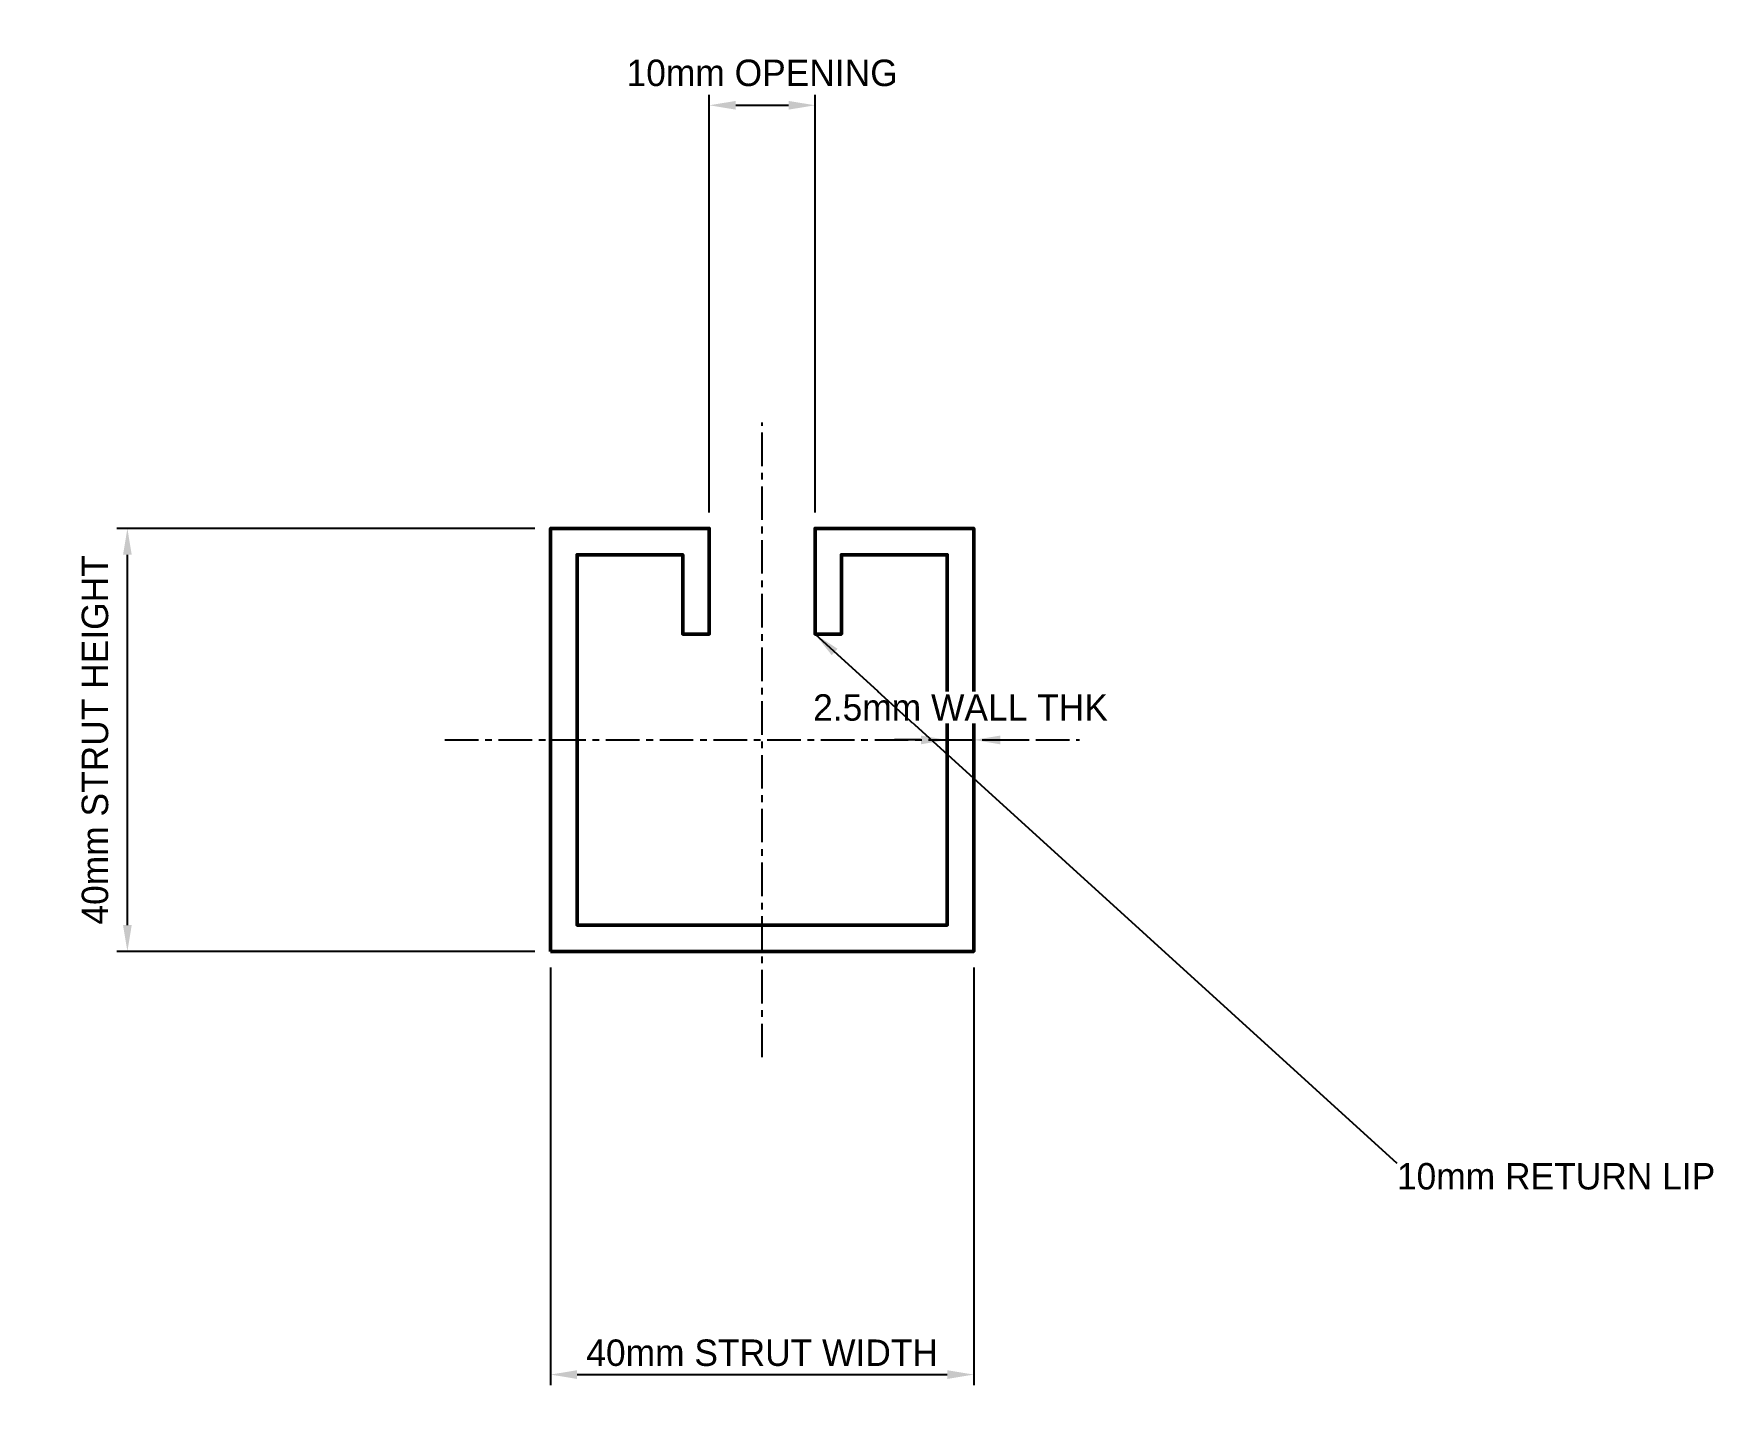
# Model space of a CAD drawing. Header units: metres. Extents: x 31 to 190, y 36 to 167.
import ezdxf

# ---------------------------------------------------------------- set-up
doc = ezdxf.new("R2010")
doc.units = ezdxf.units.M
doc.linetypes.add('CENTER', pattern=[5.08, 3.175, -0.635, 0.635, -0.635])
for name, color, linetype, lineweight in [('CENTERLINES', 7, 'CENTER', 25), ('DIMENSIONS', 7, 'Continuous', 25), ('GEOMETRY', 7, 'Continuous', 50)]:
    doc.layers.add(name, color=color, linetype=linetype, lineweight=lineweight)
doc.dimstyles.new('ENGINEERING_STYLE', dxfattribs={"dimtxt": 2.5, "dimasz": 2.5, "dimexe": 1, "dimexo": 1.5, "dimgap": 0.8, "dimtad": 1, "dimcen": 2.5, "dimazin": 3, "dimtfac": 1, "dimtmove": 0, "dimatfit": 3, "dimtfill": 1})

msp = doc.modelspace()

# ---------------------------------------------------------------- linework, layer by layer
at = {"layer": 'CENTERLINES'}
for p, q in [((100, 70), (100, 130)), ((70, 100), (130, 100))]:
    msp.add_line(p, q, dxfattribs=at)
at = {"layer": 'GEOMETRY'}
msp.add_lwpolyline([(80, 80), (120, 80), (120, 120), (105, 120), (105, 110), (107.5, 110), (107.5, 117.5), (117.5, 117.5), (117.5, 82.5), (82.5, 82.5), (82.5, 117.5), (92.5, 117.5), (92.5, 110), (95, 110), (95, 120), (80, 120)], close=True, dxfattribs=at)

# ---------------------------------------------------------------- texts
at = {"layer": 'DIMENSIONS', "insert": (160, 60), "char_height": 2.5, "attachment_point": 1}
msp.add_mtext('10mm RETURN LIP', dxfattribs=at)

# ---------------------------------------------------------------- next in the draw order: dimensions: what is measured, and where the dimension line sits
at = {"layer": 'DIMENSIONS'}
for base, p1, p2, text in [((95, 160), (95, 120), (105, 120), '10mm OPENING'), ((117.5, 100), (117.5, 100), (120, 100), '2.5mm WALL THK'), ((80, 40), (80, 80), (120, 80), '40mm STRUT WIDTH')]:
    msp.add_linear_dim(base=base, p1=p1, p2=p2, text=text, dimstyle='ENGINEERING_STYLE', dxfattribs=at).render()

# ---------------------------------------------------------------- next in the draw order: dimensions: what is measured, and where the dimension line sits
msp.add_linear_dim(base=(40, 80), p1=(80, 80), p2=(80, 120), angle=90, text='40mm STRUT HEIGHT', dimstyle='ENGINEERING_STYLE', dxfattribs=at).render()

# ---------------------------------------------------------------- next in the draw order: leaders
msp.add_leader([(105, 110), (160, 60)], dimstyle='ENGINEERING_STYLE', dxfattribs=at)

doc.saveas('drawing.dxf')
